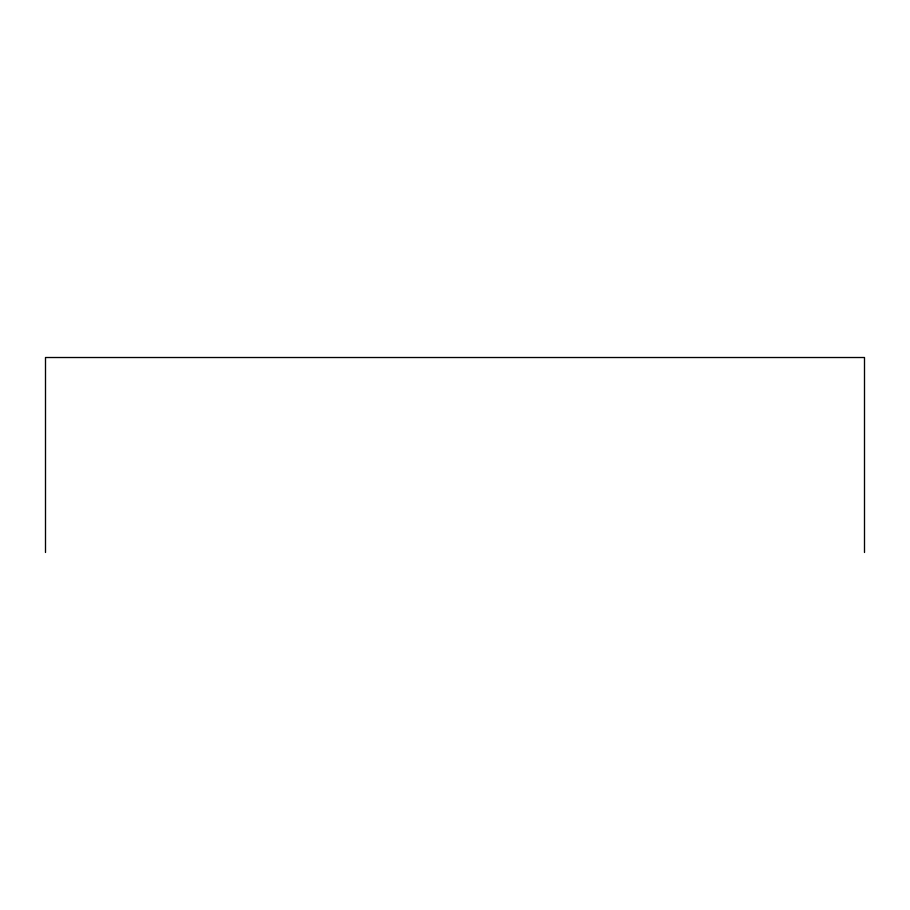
<?xml version="1.0" encoding="UTF-8"?>
<svg xmlns="http://www.w3.org/2000/svg" width="910" height="910" viewBox="0 0 910 910"><rect width="100%" height="100%" fill="white"/><g stroke="black" fill="none" stroke-linecap="round" stroke-linejoin="round"><path stroke-width="1.36" d="M864.5 552.484L864.5 357.516L45.5 357.516L45.5 552.484"/></g></svg>
